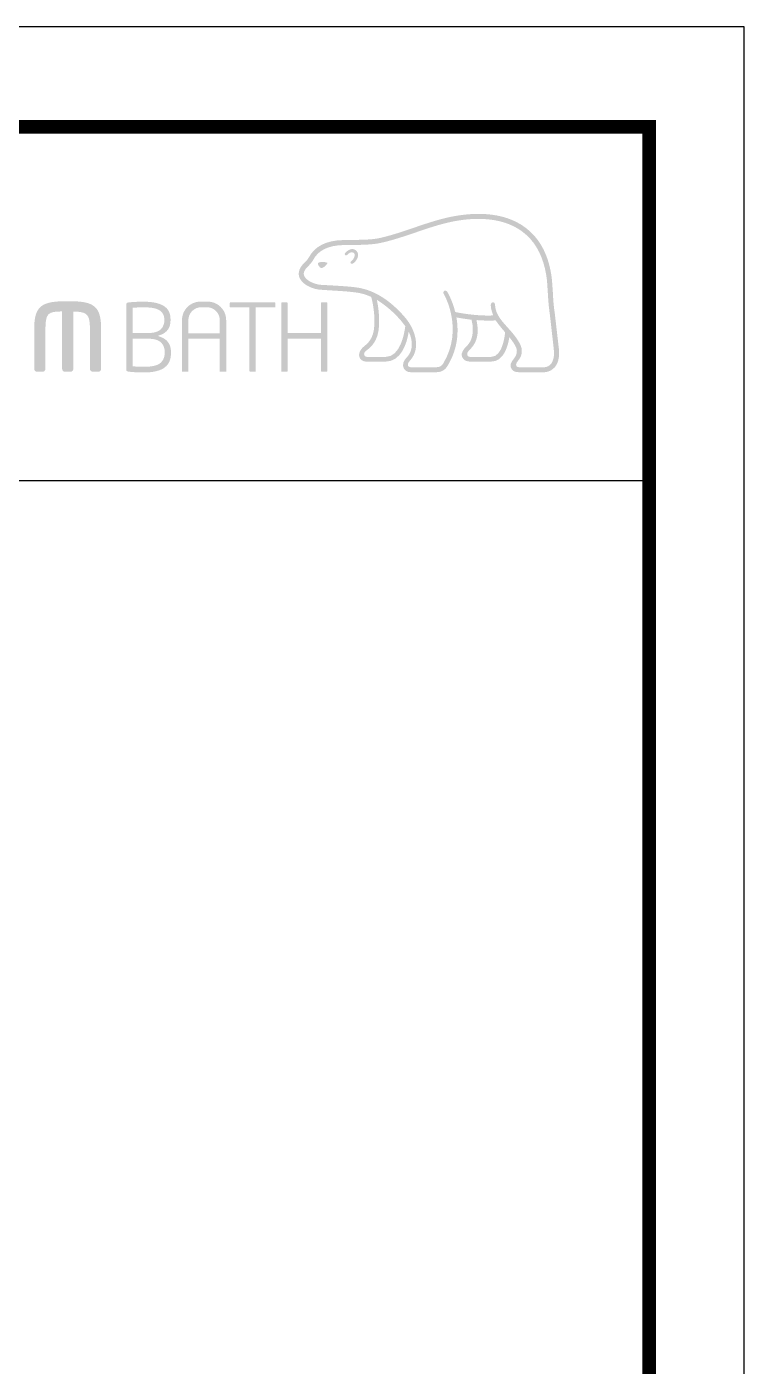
# Model space of a CAD drawing. Extents: x 1661 to 2451, y 0 to 579.
# Drawn here: x 2354.2 to 2450.6, y 398.8 to 578.8 of the extents above; entities that cross this region are included whole.
import ezdxf

# ---------------------------------------------------------------- set-up
doc = ezdxf.new("R2010")
doc.units = 0
doc.header["$LTSCALE"] = 10
doc.header["$MEASUREMENT"] = 0
doc.layers.get('0').update_dxf_attribs({"linetype": 'CONTINUOUS'})

msp = doc.modelspace()

# ---------------------------------------------------------------- hatches: boundary and pattern name
h = msp.add_hatch(color=5)
edge = h.paths.add_edge_path()
edge.add_spline(control_points=[(2422.35, 550.69), (2419.52, 553.87), (2415.1, 553.9), (2411.89, 553.37)], knot_values=[4, 4, 4, 4, 5, 5, 5, 5], degree=3, periodic=0)
edge.add_spline(control_points=[(2411.89, 553.37), (2409.93, 553.05), (2408.04, 552.4), (2406.21, 551.78)], knot_values=[5, 5, 5, 5, 6, 6, 6, 6], degree=3, periodic=0)
edge.add_spline(control_points=[(2406.21, 551.78), (2404.7, 551.26), (2403.11, 550.72), (2401.53, 550.37)], knot_values=[6, 6, 6, 6, 7, 7, 7, 7], degree=3, periodic=0)
edge.add_spline(control_points=[(2401.53, 550.37), (2400.44, 550.14), (2399.05, 550.14), (2397.84, 550.13)], knot_values=[7, 7, 7, 7, 8, 8, 8, 8], degree=3, periodic=0)
edge.add_spline(control_points=[(2397.84, 550.13), (2397.84, 550.13), (2396.68, 550.11), (2396.68, 550.11)], knot_values=[8.00001, 8.00001, 8.00001, 8.00001, 9, 9, 9, 9], degree=3, periodic=0)
edge.add_spline(control_points=[(2396.68, 550.11), (2394.39, 550.06), (2392.83, 549.27), (2392.05, 547.76)], knot_values=[9, 9, 9, 9, 10, 10, 10, 10], degree=3, periodic=0)
edge.add_spline(control_points=[(2392.05, 547.76), (2392.05, 547.76), (2392.01, 547.7), (2392.01, 547.7)], knot_values=[10.00001, 10.00001, 10.00001, 10.00001, 11, 11, 11, 11], degree=3, periodic=0)
edge.add_spline(control_points=[(2392.01, 547.7), (2391.88, 547.48), (2391.72, 547.29), (2391.52, 547.11)], knot_values=[11, 11, 11, 11, 12, 12, 12, 12], degree=3, periodic=0)
edge.add_spline(control_points=[(2391.52, 547.11), (2391.31, 546.9), (2391.09, 546.69), (2390.94, 546.42)], knot_values=[12, 12, 12, 12, 13, 13, 13, 13], degree=3, periodic=0)
edge.add_spline(control_points=[(2390.94, 546.42), (2390.65, 545.9), (2390.62, 545.38), (2390.87, 544.91)], knot_values=[13, 13, 13, 13, 14, 14, 14, 14], degree=3, periodic=0)
edge.add_spline(control_points=[(2390.87, 544.91), (2391.36, 543.99), (2392.74, 543.5), (2393.57, 543.44), (2393.57, 543.44), (2394.8, 543.36), (2394.8, 543.36)], knot_values=[14, 14, 14, 14, 15, 15, 15, 16, 16, 16, 16], degree=3, periodic=0)
edge.add_spline(control_points=[(2394.8, 543.36), (2396.1, 543.28), (2397.73, 543.19), (2398.69, 543.02)], knot_values=[16, 16, 16, 16, 17, 17, 17, 17], degree=3, periodic=0)
edge.add_spline(control_points=[(2398.69, 543.02), (2399.31, 542.91), (2399.9, 542.72), (2400.44, 542.47)], knot_values=[17, 17, 17, 17, 18, 18, 18, 18], degree=3, periodic=0)
edge.add_spline(control_points=[(2400.44, 542.47), (2400.47, 542.41), (2400.96, 540.62), (2400.86, 538.65)], knot_values=[18, 18, 18, 18, 19, 19, 19, 19], degree=3, periodic=0)
edge.add_spline(control_points=[(2400.86, 538.65), (2400.77, 536.86), (2399.98, 536.24), (2399.42, 535.78)], knot_values=[19, 19, 19, 19, 20, 20, 20, 20], degree=3, periodic=0)
edge.add_spline(control_points=[(2399.42, 535.78), (2399.41, 535.77), (2398.86, 535.34), (2398.82, 534.81)], knot_values=[20, 20, 20, 20, 21, 21, 21, 21], degree=3, periodic=0)
edge.add_spline(control_points=[(2398.82, 534.81), (2398.79, 534.52), (2398.87, 534.26), (2399.04, 534.08)], knot_values=[21, 21, 21, 21, 22, 22, 22, 22], degree=3, periodic=0)
edge.add_spline(control_points=[(2399.04, 534.08), (2399.23, 533.87), (2399.51, 533.78), (2399.88, 533.78), (2399.88, 533.78), (2402.36, 533.78), (2402.36, 533.78)], knot_values=[22, 22, 22, 22, 23, 23, 23, 24, 24, 24, 24], degree=3, periodic=0)
edge.add_spline(control_points=[(2402.36, 533.78), (2404.4, 533.78), (2405.26, 536.15), (2405.47, 537.81)], knot_values=[24, 24, 24, 24, 25, 25, 25, 25], degree=3, periodic=0)
edge.add_spline(control_points=[(2405.47, 537.81), (2406.07, 536.62), (2406.06, 535.28), (2405.29, 534.43)], knot_values=[25, 25, 25, 25, 26, 26, 26, 26], degree=3, periodic=0)
edge.add_spline(control_points=[(2405.29, 534.43), (2405.29, 534.43), (2404.63, 533.82), (2404.71, 533.23)], knot_values=[26.00001, 26.00001, 26.00001, 26.00001, 27, 27, 27, 27], degree=3, periodic=0)
edge.add_spline(control_points=[(2404.71, 533.23), (2404.77, 532.61), (2405.29, 532.36), (2405.7, 532.36), (2405.7, 532.36), (2409.24, 532.36), (2409.24, 532.36)], knot_values=[27, 27, 27, 27, 28, 28, 28, 29, 29, 29, 29], degree=3, periodic=0)
edge.add_spline(control_points=[(2409.24, 532.36), (2409.86, 532.36), (2410.35, 532.64), (2410.68, 533.18)], knot_values=[29, 29, 29, 29, 30, 30, 30, 30], degree=3, periodic=0)
edge.add_spline(control_points=[(2410.68, 533.18), (2412.13, 535.56), (2412.2, 537.9), (2411.89, 539.72)], knot_values=[30, 30, 30, 30, 31, 31, 31, 31], degree=3, periodic=0)
edge.add_spline(control_points=[(2411.89, 539.72), (2412.32, 539.64), (2413.04, 539.51), (2413.92, 539.41)], knot_values=[31, 31, 31, 31, 32, 32, 32, 32], degree=3, periodic=0)
edge.add_spline(control_points=[(2413.92, 539.41), (2413.97, 539.16), (2414.07, 538.61), (2414.07, 538.61)], knot_values=[32, 32, 32, 32, 33, 33, 33, 33], degree=3, periodic=0)
edge.add_spline(control_points=[(2414.07, 538.61), (2414.09, 538.39), (2414.09, 538.2), (2414.09, 538.03)], knot_values=[33, 33, 33, 33, 34, 34, 34, 34], degree=3, periodic=0)
edge.add_spline(control_points=[(2414.09, 538.03), (2414.09, 536.66), (2413.48, 536.06), (2413.14, 535.73)], knot_values=[34, 34, 34, 34, 35, 35, 35, 35], degree=3, periodic=0)
edge.add_spline(control_points=[(2413.14, 535.73), (2413.13, 535.73), (2412.67, 535.26), (2412.61, 534.86)], knot_values=[35, 35, 35, 35, 36, 36, 36, 36], degree=3, periodic=0)
edge.add_spline(control_points=[(2412.61, 534.86), (2412.61, 534.86), (2412.51, 534.45), (2412.87, 534.09)], knot_values=[36.00001, 36.00001, 36.00001, 36.00001, 37, 37, 37, 37], degree=3, periodic=0)
edge.add_spline(control_points=[(2412.87, 534.09), (2413.07, 533.89), (2413.38, 533.78), (2413.8, 533.78), (2413.8, 533.78), (2416.54, 533.78), (2416.54, 533.78)], knot_values=[37, 37, 37, 37, 38, 38, 38, 39, 39, 39, 39], degree=3, periodic=0)
edge.add_spline(control_points=[(2416.54, 533.78), (2418.29, 533.78), (2418.83, 535.94), (2419, 537.06)], knot_values=[39, 39, 39, 39, 40, 40, 40, 40], degree=3, periodic=0)
edge.add_spline(control_points=[(2419, 537.06), (2419.32, 536.66), (2419.67, 536.19), (2419.89, 535.73)], knot_values=[40, 40, 40, 40, 41, 41, 41, 41], degree=3, periodic=0)
edge.add_spline(control_points=[(2419.89, 535.73), (2420.03, 535.42), (2420.05, 535.08), (2419.94, 534.75)], knot_values=[41, 41, 41, 41, 42, 42, 42, 42], degree=3, periodic=0)
edge.add_spline(control_points=[(2419.94, 534.75), (2419.77, 534.17), (2419.03, 533.76), (2419.18, 533.06)], knot_values=[42, 42, 42, 42, 43, 43, 43, 43], degree=3, periodic=0)
edge.add_spline(control_points=[(2419.18, 533.06), (2419.31, 532.52), (2419.76, 532.36), (2420.23, 532.36), (2420.23, 532.36), (2423.74, 532.36), (2423.74, 532.36)], knot_values=[43, 43, 43, 43, 44, 44, 44, 45, 45, 45, 45], degree=3, periodic=0)
edge.add_spline(control_points=[(2423.74, 532.36), (2423.77, 532.36), (2424.48, 532.35), (2425.04, 532.95)], knot_values=[45, 45, 45, 45, 46, 46, 46, 46], degree=3, periodic=0)
edge.add_spline(control_points=[(2425.04, 532.95), (2425.57, 533.52), (2425.77, 534.37), (2425.65, 535.55)], knot_values=[46, 46, 46, 46, 47, 47, 47, 47], degree=3, periodic=0)
edge.add_spline(control_points=[(2425.65, 535.55), (2425.65, 535.55), (2425.12, 540.15), (2425.12, 540.15)], knot_values=[0, 0, 0, 0, 1, 1, 1, 1], degree=3, periodic=0)
edge.add_spline(control_points=[(2425.12, 540.15), (2424.92, 541.49), (2424.89, 542.21), (2424.86, 542.92), (2424.86, 542.92), (2424.73, 544.73), (2424.73, 544.73)], knot_values=[1, 1, 1, 1, 2, 2, 2, 3, 3, 3, 3], degree=3, periodic=0)
edge.add_spline(control_points=[(2424.73, 544.73), (2424.46, 547.21), (2423.66, 549.22), (2422.35, 550.69)], knot_values=[3, 3, 3, 3, 4, 4, 4, 4], degree=3, periodic=0)
edge = h.paths.add_edge_path(flags=16)
edge.add_spline(control_points=[(2401.68, 549.72), (2403.3, 550.07), (2404.9, 550.62), (2406.44, 551.14)], knot_values=[31, 31, 31, 31, 32, 32, 32, 32], degree=3, periodic=0)
edge.add_spline(control_points=[(2406.44, 551.14), (2408.23, 551.76), (2410.1, 552.39), (2412, 552.71)], knot_values=[32, 32, 32, 32, 33, 33, 33, 33], degree=3, periodic=0)
edge.add_spline(control_points=[(2412, 552.71), (2415.05, 553.21), (2419.22, 553.18), (2421.84, 550.24)], knot_values=[33, 33, 33, 33, 34, 34, 34, 34], degree=3, periodic=0)
edge.add_spline(control_points=[(2421.84, 550.24), (2423.05, 548.88), (2423.8, 547), (2424.06, 544.66), (2424.06, 544.66), (2424.18, 542.88), (2424.18, 542.88)], knot_values=[34, 34, 34, 34, 35, 35, 35, 36, 36, 36, 36], degree=3, periodic=0)
edge.add_spline(control_points=[(2424.18, 542.88), (2424.22, 542.16), (2424.26, 541.42), (2424.45, 540.06), (2424.45, 540.06), (2424.97, 535.47), (2424.97, 535.47)], knot_values=[36, 36, 36, 36, 37, 37, 37, 38, 38, 38, 38], degree=3, periodic=0)
edge.add_spline(control_points=[(2424.97, 535.47), (2425.07, 534.52), (2424.92, 533.84), (2424.55, 533.42)], knot_values=[38, 38, 38, 38, 39, 39, 39, 39], degree=3, periodic=0)
edge.add_spline(control_points=[(2424.55, 533.42), (2424.21, 533.04), (2423.77, 533.03), (2423.74, 533.03), (2423.74, 533.03), (2420.29, 533.03), (2420.29, 533.03)], knot_values=[0, 0, 0, 0, 1, 1, 1, 2, 2, 2, 2], degree=3, periodic=0)
edge.add_spline(control_points=[(2420.29, 533.03), (2420.07, 533.03), (2419.91, 533.12), (2419.91, 533.37)], knot_values=[2, 2, 2, 2, 3, 3, 3, 3], degree=3, periodic=0)
edge.add_spline(control_points=[(2419.91, 533.37), (2419.91, 533.73), (2420.37, 534.03), (2420.55, 534.49)], knot_values=[3, 3, 3, 3, 4, 4, 4, 4], degree=3, periodic=0)
edge.add_spline(control_points=[(2420.55, 534.49), (2420.74, 534.99), (2420.72, 535.54), (2420.5, 536.02)], knot_values=[4, 4, 4, 4, 5, 5, 5, 5], degree=3, periodic=0)
edge.add_spline(control_points=[(2420.5, 536.02), (2420.08, 536.89), (2419.47, 537.58), (2418.88, 538.24)], knot_values=[5, 5, 5, 5, 6, 6, 6, 6], degree=3, periodic=0)
edge.add_spline(control_points=[(2418.88, 538.24), (2418.04, 539.18), (2417.14, 540.09), (2417.08, 541.38)], knot_values=[6, 6, 6, 6, 7, 7, 7, 7], degree=3, periodic=0)
edge.add_spline(control_points=[(2417.08, 541.38), (2417.07, 541.57), (2416.99, 541.75), (2416.8, 541.74)], knot_values=[7, 7, 7, 7, 8, 8, 8, 8], degree=3, periodic=0)
edge.add_spline(control_points=[(2416.8, 541.74), (2416.62, 541.73), (2416.49, 541.57), (2416.5, 541.33)], knot_values=[8, 8, 8, 8, 9, 9, 9, 9], degree=3, periodic=0)
edge.add_spline(control_points=[(2416.5, 541.33), (2416.54, 540.83), (2416.67, 540.38), (2416.84, 539.98)], knot_values=[9, 9, 9, 9, 10, 10, 10, 10], degree=3, periodic=0)
edge.add_spline(control_points=[(2416.84, 539.98), (2414.56, 539.88), (2412.27, 540.33), (2411.73, 540.44)], knot_values=[10, 10, 10, 10, 11, 11, 11, 11], degree=3, periodic=0)
edge.add_spline(control_points=[(2411.73, 540.44), (2411.33, 542.07), (2410.67, 543.13), (2410.66, 543.15)], knot_values=[11, 11, 11, 11, 12, 12, 12, 12], degree=3, periodic=0)
edge.add_spline(control_points=[(2410.66, 543.15), (2410.56, 543.31), (2410.39, 543.37), (2410.26, 543.29)], knot_values=[12, 12, 12, 12, 13, 13, 13, 13], degree=3, periodic=0)
edge.add_spline(control_points=[(2410.26, 543.29), (2410.12, 543.21), (2410.1, 543.02), (2410.2, 542.86)], knot_values=[13, 13, 13, 13, 14, 14, 14, 14], degree=3, periodic=0)
edge.add_spline(control_points=[(2410.2, 542.86), (2410.22, 542.81), (2412.93, 538.2), (2410.11, 533.52)], knot_values=[14, 14, 14, 14, 15, 15, 15, 15], degree=3, periodic=0)
edge.add_spline(control_points=[(2410.11, 533.52), (2409.91, 533.19), (2409.62, 533.03), (2409.24, 533.03), (2409.24, 533.03), (2405.72, 533.03), (2405.72, 533.03)], knot_values=[15, 15, 15, 15, 16, 16, 16, 17, 17, 17, 17], degree=3, periodic=0)
edge.add_spline(control_points=[(2405.72, 533.03), (2405.57, 533.03), (2405.36, 533.13), (2405.36, 533.37)], knot_values=[17, 17, 17, 17, 18, 18, 18, 18], degree=3, periodic=0)
edge.add_spline(control_points=[(2405.36, 533.37), (2405.36, 533.62), (2405.7, 533.98), (2405.7, 533.98)], knot_values=[18, 18, 18, 18, 19, 19, 19, 19], degree=3, periodic=0)
edge.add_spline(control_points=[(2405.7, 533.98), (2407.11, 535.56), (2406.4, 538.02), (2405.04, 539.65)], knot_values=[19, 19, 19, 19, 20, 20, 20, 20], degree=3, periodic=0)
edge.add_spline(control_points=[(2405.04, 539.65), (2403.71, 541.22), (2401.56, 543.2), (2398.81, 543.69)], knot_values=[20, 20, 20, 20, 21, 21, 21, 21], degree=3, periodic=0)
edge.add_spline(control_points=[(2398.81, 543.69), (2397.82, 543.86), (2396.16, 543.96), (2394.83, 544.03), (2394.83, 544.03), (2393.62, 544.1), (2393.62, 544.1)], knot_values=[21, 21, 21, 21, 22, 22, 22, 23, 23, 23, 23], degree=3, periodic=0)
edge.add_spline(control_points=[(2393.62, 544.1), (2392.94, 544.16), (2391.83, 544.57), (2391.47, 545.22)], knot_values=[23, 23, 23, 23, 24, 24, 24, 24], degree=3, periodic=0)
edge.add_spline(control_points=[(2391.47, 545.22), (2391.32, 545.49), (2391.34, 545.77), (2391.54, 546.08)], knot_values=[24, 24, 24, 24, 25, 25, 25, 25], degree=3, periodic=0)
edge.add_spline(control_points=[(2391.54, 546.08), (2391.65, 546.28), (2391.83, 546.45), (2392, 546.63)], knot_values=[25, 25, 25, 25, 26, 26, 26, 26], degree=3, periodic=0)
edge.add_spline(control_points=[(2392, 546.63), (2392.21, 546.85), (2392.43, 547.07), (2392.6, 547.37)], knot_values=[26, 26, 26, 26, 27, 27, 27, 27], degree=3, periodic=0)
edge.add_spline(control_points=[(2392.6, 547.37), (2392.6, 547.37), (2392.65, 547.46), (2392.65, 547.46)], knot_values=[27.00001, 27.00001, 27.00001, 27.00001, 28, 28, 28, 28], degree=3, periodic=0)
edge.add_spline(control_points=[(2392.65, 547.46), (2393.32, 548.73), (2394.67, 549.39), (2396.7, 549.44)], knot_values=[28, 28, 28, 28, 29, 29, 29, 29], degree=3, periodic=0)
edge.add_spline(control_points=[(2396.7, 549.44), (2396.7, 549.44), (2397.84, 549.45), (2397.84, 549.45)], knot_values=[29.00001, 29.00001, 29.00001, 29.00001, 30, 30, 30, 30], degree=3, periodic=0)
edge.add_spline(control_points=[(2397.84, 549.45), (2399.08, 549.46), (2400.51, 549.47), (2401.68, 549.72)], knot_values=[30, 30, 30, 30, 31, 31, 31, 31], degree=3, periodic=0)
edge = h.paths.add_edge_path(flags=0)
edge.add_spline(control_points=[(2398.33, 548.77), (2398.56, 548.59), (2398.72, 548.33), (2398.68, 548.02)], knot_values=[8, 8, 8, 8, 9, 9, 9, 9], degree=3, periodic=0)
edge.add_spline(control_points=[(2398.68, 548.02), (2398.63, 547.56), (2398.24, 547.08), (2397.94, 546.93)], knot_values=[7, 7, 7, 7, 8, 8, 8, 8], degree=3, periodic=0)
edge.add_spline(control_points=[(2397.94, 546.93), (2397.84, 546.89), (2397.71, 546.91), (2397.67, 547.01)], knot_values=[6, 6, 6, 6, 7, 7, 7, 7], degree=3, periodic=0)
edge.add_spline(control_points=[(2397.67, 547.01), (2397.62, 547.11), (2397.68, 547.24), (2397.78, 547.3)], knot_values=[5, 5, 5, 5, 6, 6, 6, 6], degree=3, periodic=0)
edge.add_spline(control_points=[(2397.78, 547.3), (2397.94, 547.4), (2398.19, 547.73), (2398.22, 548.01)], knot_values=[4, 4, 4, 4, 5, 5, 5, 5], degree=3, periodic=0)
edge.add_spline(control_points=[(2398.22, 548.01), (2398.24, 548.18), (2398.19, 548.31), (2398.05, 548.41)], knot_values=[3, 3, 3, 3, 4, 4, 4, 4], degree=3, periodic=0)
edge.add_spline(control_points=[(2398.05, 548.41), (2397.69, 548.67), (2397.27, 548.16), (2397.22, 548.13)], knot_values=[2, 2, 2, 2, 3, 3, 3, 3], degree=3, periodic=0)
edge.add_spline(control_points=[(2397.22, 548.13), (2397.15, 548.04), (2397.01, 548.02), (2396.94, 548.09)], knot_values=[1, 1, 1, 1, 2, 2, 2, 2], degree=3, periodic=0)
edge.add_spline(control_points=[(2396.94, 548.09), (2396.85, 548.16), (2396.86, 548.3), (2396.94, 548.39)], knot_values=[0, 0, 0, 0, 1, 1, 1, 1], degree=3, periodic=0)
edge.add_spline(control_points=[(2396.94, 548.39), (2397.16, 548.63), (2397.78, 549.15), (2398.33, 548.77)], knot_values=[9, 9, 9, 9, 10, 10, 10, 10], degree=3, periodic=0)
edge = h.paths.add_edge_path(flags=16)
edge.add_spline(control_points=[(2401.49, 538.62), (2401.56, 540.05), (2401.35, 541.35), (2401.2, 542.07), (2401.2, 542.07), (2403.41, 540.81), (2405.02, 538.54)], knot_values=[5, 5, 5, 5, 6, 6, 6, 7, 7, 7, 7], degree=3, periodic=0)
edge.add_spline(control_points=[(2405.02, 538.54), (2404.9, 537.58), (2404.36, 534.41), (2402.36, 534.41), (2402.36, 534.41), (2399.88, 534.41), (2399.88, 534.41)], knot_values=[0, 0, 0, 0, 1, 1, 1, 2, 2, 2, 2], degree=3, periodic=0)
edge.add_spline(control_points=[(2399.88, 534.41), (2399.69, 534.41), (2399.48, 534.56), (2399.48, 534.8)], knot_values=[2, 2, 2, 2, 3, 3, 3, 3], degree=3, periodic=0)
edge.add_spline(control_points=[(2399.48, 534.8), (2399.48, 535.04), (2399.79, 535.28), (2399.82, 535.29)], knot_values=[3, 3, 3, 3, 4, 4, 4, 4], degree=3, periodic=0)
edge.add_spline(control_points=[(2399.82, 535.29), (2400.44, 535.78), (2401.39, 536.54), (2401.49, 538.62)], knot_values=[4, 4, 4, 4, 5, 5, 5, 5], degree=3, periodic=0)
edge = h.paths.add_edge_path(flags=0)
edge.add_spline(control_points=[(2394.53, 547.07), (2394.53, 547.07), (2394.61, 547.03), (2394.49, 546.89)], knot_values=[1.00001, 1.00001, 1.00001, 1.00001, 2, 2, 2, 2], degree=3, periodic=0)
edge.add_spline(control_points=[(2394.49, 546.89), (2394.2, 546.48), (2393.89, 546.38), (2393.89, 546.38)], knot_values=[2, 2, 2, 2, 2.99999, 2.99999, 2.99999, 2.99999], degree=3, periodic=0)
edge.add_spline(control_points=[(2393.89, 546.38), (2393.89, 546.38), (2393.67, 546.3), (2393.54, 546.46)], knot_values=[3.00001, 3.00001, 3.00001, 3.00001, 4, 4, 4, 4], degree=3, periodic=0)
edge.add_spline(control_points=[(2393.54, 546.46), (2393.29, 546.75), (2393.28, 546.92), (2393.28, 546.92), (2393.28, 546.92), (2393.25, 547.05), (2393.38, 547.08)], knot_values=[4, 4, 4, 4, 5, 5, 5, 6, 6, 6, 6], degree=3, periodic=0)
edge.add_spline(control_points=[(2394.53, 547.07), (2393.89, 547.31), (2393.38, 547.08), (2393.38, 547.08)], knot_values=[0.00001, 0.00001, 0.00001, 0.00001, 1, 1, 1, 1], degree=3, periodic=0)
edge = h.paths.add_edge_path(flags=16)
edge.add_spline(control_points=[(2414.6, 539.36), (2415.37, 539.3), (2416.34, 539.26), (2417.17, 539.32)], knot_values=[6, 6, 6, 6, 7, 7, 7, 7], degree=3, periodic=0)
edge.add_spline(control_points=[(2417.17, 539.32), (2417.49, 538.82), (2418.02, 538.19), (2418.43, 537.72)], knot_values=[7, 7, 7, 7, 8, 8, 8, 8], degree=3, periodic=0)
edge.add_spline(control_points=[(2418.43, 537.72), (2418.42, 537.68), (2418.2, 534.41), (2416.54, 534.41)], knot_values=[9, 9, 9, 9, 10, 10, 10, 10], degree=3, periodic=0)
edge.add_spline(control_points=[(2416.54, 534.41), (2416.54, 534.41), (2413.72, 534.41), (2413.72, 534.41)], knot_values=[0, 0, 0, 0, 1, 1, 1, 1], degree=3, periodic=0)
edge.add_spline(control_points=[(2413.72, 534.41), (2413.5, 534.41), (2413.33, 534.58), (2413.33, 534.8)], knot_values=[1, 1, 1, 1, 2, 2, 2, 2], degree=3, periodic=0)
edge.add_spline(control_points=[(2413.33, 534.8), (2413.33, 535.01), (2413.57, 535.27), (2413.58, 535.28)], knot_values=[2, 2, 2, 2, 3, 3, 3, 3], degree=3, periodic=0)
edge.add_spline(control_points=[(2413.58, 535.28), (2414.16, 535.83), (2414.75, 536.59), (2414.75, 538.01)], knot_values=[3, 3, 3, 3, 4, 4, 4, 4], degree=3, periodic=0)
edge.add_spline(control_points=[(2414.75, 538.01), (2414.75, 538.22), (2414.73, 538.44), (2414.7, 538.67)], knot_values=[4, 4, 4, 4, 5, 5, 5, 5], degree=3, periodic=0)
edge.add_spline(control_points=[(2414.7, 538.67), (2414.7, 538.67), (2414.63, 539.08), (2414.6, 539.36)], knot_values=[5.00001, 5.00001, 5.00001, 5.00001, 6, 6, 6, 6], degree=3, periodic=0)
h = msp.add_hatch(color=5)
edge = h.paths.add_edge_path()
edge.add_spline(control_points=[(2356.66, 538.01), (2356.66, 540.28), (2356.97, 540.51), (2358.9, 540.52)], knot_values=[5, 5, 5, 5, 6, 6, 6, 6], degree=3, periodic=0)
edge.add_spline(control_points=[(2358.9, 540.52), (2358.9, 540.38), (2358.9, 532.82), (2358.9, 532.82)], knot_values=[6, 6, 6, 6, 7, 7, 7, 7], degree=3, periodic=0)
edge.add_spline(control_points=[(2358.9, 532.82), (2358.9, 532.58), (2359.08, 532.41), (2359.3, 532.41)], knot_values=[7, 7, 7, 7, 8, 8, 8, 8], degree=3, periodic=0)
edge.add_spline(control_points=[(2359.3, 532.41), (2359.3, 532.41), (2360, 532.41), (2360, 532.41)], knot_values=[8.00001, 8.00001, 8.00001, 8.00001, 9, 9, 9, 9], degree=3, periodic=0)
edge.add_spline(control_points=[(2360, 532.41), (2360.26, 532.41), (2360.41, 532.63), (2360.41, 532.82), (2360.41, 532.82), (2360.41, 540.35), (2360.41, 540.5)], knot_values=[9, 9, 9, 9, 10, 10, 10, 11, 11, 11, 11], degree=3, periodic=0)
edge.add_spline(control_points=[(2360.41, 540.5), (2361.31, 540.5), (2361.88, 540.4), (2362.2, 540.08)], knot_values=[11, 11, 11, 11, 12, 12, 12, 12], degree=3, periodic=0)
edge.add_spline(control_points=[(2362.2, 540.08), (2362.58, 539.72), (2362.64, 539.05), (2362.64, 538.01), (2362.64, 538.01), (2362.64, 532.82), (2362.64, 532.82)], knot_values=[12, 12, 12, 12, 13, 13, 13, 14, 14, 14, 14], degree=3, periodic=0)
edge.add_spline(control_points=[(2362.64, 532.82), (2362.64, 532.6), (2362.82, 532.41), (2363.04, 532.41)], knot_values=[14, 14, 14, 14, 15, 15, 15, 15], degree=3, periodic=0)
edge.add_spline(control_points=[(2363.04, 532.41), (2363.04, 532.41), (2363.75, 532.41), (2363.75, 532.41)], knot_values=[15.00001, 15.00001, 15.00001, 15.00001, 16, 16, 16, 16], degree=3, periodic=0)
edge.add_spline(control_points=[(2363.75, 532.41), (2363.99, 532.41), (2364.15, 532.64), (2364.15, 532.82), (2364.15, 532.82), (2364.15, 538.13), (2364.15, 538.13)], knot_values=[16, 16, 16, 16, 17, 17, 17, 18, 18, 18, 18], degree=3, periodic=0)
edge.add_spline(control_points=[(2364.15, 538.13), (2364.15, 541.36), (2363.09, 541.9), (2359.66, 541.9)], knot_values=[18, 18, 18, 18, 19, 19, 19, 19], degree=3, periodic=0)
edge.add_spline(control_points=[(2359.66, 541.9), (2356.22, 541.9), (2355.15, 541.36), (2355.15, 538.13)], knot_values=[19, 19, 19, 19, 20, 20, 20, 20], degree=3, periodic=0)
edge.add_spline(control_points=[(2355.15, 538.13), (2355.15, 538.13), (2355.15, 532.82), (2355.15, 532.82)], knot_values=[0, 0, 0, 0, 1, 1, 1, 1], degree=3, periodic=0)
edge.add_spline(control_points=[(2355.15, 532.82), (2355.15, 532.59), (2355.33, 532.41), (2355.56, 532.41)], knot_values=[1, 1, 1, 1, 2, 2, 2, 2], degree=3, periodic=0)
edge.add_spline(control_points=[(2355.56, 532.41), (2355.56, 532.41), (2356.26, 532.41), (2356.26, 532.41)], knot_values=[2.00001, 2.00001, 2.00001, 2.00001, 3, 3, 3, 3], degree=3, periodic=0)
edge.add_spline(control_points=[(2356.26, 532.41), (2356.51, 532.41), (2356.66, 532.63), (2356.66, 532.82), (2356.66, 532.82), (2356.66, 538.01), (2356.66, 538.01)], knot_values=[3, 3, 3, 3, 4, 4, 4, 5, 5, 5, 5], degree=3, periodic=0)
h = msp.add_hatch(color=5)
edge = h.paths.add_edge_path()
edge.add_spline(control_points=[(2373.47, 539.49), (2373.47, 540.42), (2373.09, 540.97), (2372.44, 541.33)], knot_values=[4, 4, 4, 4, 5, 5, 5, 5], degree=3, periodic=0)
edge.add_spline(control_points=[(2372.44, 541.33), (2371.79, 541.69), (2370.86, 541.83), (2369.84, 541.83)], knot_values=[5, 5, 5, 5, 6, 6, 6, 6], degree=3, periodic=0)
edge.add_spline(control_points=[(2369.84, 541.83), (2369, 541.83), (2368.22, 541.78), (2367.78, 541.72)], knot_values=[6, 6, 6, 6, 7, 7, 7, 7], degree=3, periodic=0)
edge.add_spline(control_points=[(2367.78, 541.72), (2367.68, 541.71), (2367.63, 541.68), (2367.59, 541.64)], knot_values=[7, 7, 7, 7, 8, 8, 8, 8], degree=3, periodic=0)
edge.add_spline(control_points=[(2367.59, 541.64), (2367.55, 541.61), (2367.53, 541.54), (2367.53, 541.41)], knot_values=[8, 8, 8, 8, 9, 9, 9, 9], degree=3, periodic=0)
edge.add_spline(control_points=[(2367.53, 541.41), (2367.53, 541.41), (2367.53, 532.77), (2367.53, 532.77)], knot_values=[9, 9, 9, 9, 10, 10, 10, 10], degree=3, periodic=0)
edge.add_spline(control_points=[(2367.53, 532.77), (2367.53, 532.62), (2367.55, 532.55), (2367.58, 532.52)], knot_values=[10, 10, 10, 10, 11, 11, 11, 11], degree=3, periodic=0)
edge.add_spline(control_points=[(2367.58, 532.52), (2367.61, 532.5), (2367.67, 532.46), (2367.82, 532.44)], knot_values=[11, 11, 11, 11, 12, 12, 12, 12], degree=3, periodic=0)
edge.add_spline(control_points=[(2367.82, 532.44), (2368.29, 532.37), (2369.06, 532.32), (2369.91, 532.32)], knot_values=[12, 12, 12, 12, 13, 13, 13, 13], degree=3, periodic=0)
edge.add_spline(control_points=[(2369.91, 532.32), (2370.91, 532.32), (2371.83, 532.48), (2372.48, 532.85)], knot_values=[13, 13, 13, 13, 14, 14, 14, 14], degree=3, periodic=0)
edge.add_spline(control_points=[(2372.48, 532.85), (2373.12, 533.25), (2373.53, 533.87), (2373.53, 534.91)], knot_values=[14, 14, 14, 14, 15, 15, 15, 15], degree=3, periodic=0)
edge.add_spline(control_points=[(2373.53, 534.91), (2373.53, 534.91), (2373.53, 535.14), (2373.53, 535.14)], knot_values=[15, 15, 15, 15, 16, 16, 16, 16], degree=3, periodic=0)
edge.add_spline(control_points=[(2373.53, 535.14), (2373.53, 536.06), (2373.03, 536.78), (2372.2, 537.07)], knot_values=[16, 16, 16, 16, 17, 17, 17, 17], degree=3, periodic=0)
edge.add_spline(control_points=[(2372.2, 537.07), (2372.2, 537.07), (2371.76, 537.24), (2371.76, 537.24)], knot_values=[0, 0, 0, 0, 0.999982, 0.999982, 0.999982, 0.999982], degree=3, periodic=0)
edge.add_spline(control_points=[(2371.76, 537.24), (2371.76, 537.24), (2372.2, 537.39), (2372.2, 537.39)], knot_values=[1.000018, 1.000018, 1.000018, 1.000018, 2, 2, 2, 2], degree=3, periodic=0)
edge.add_spline(control_points=[(2372.2, 537.39), (2373.03, 537.73), (2373.47, 538.37), (2373.47, 539.28)], knot_values=[2, 2, 2, 2, 3, 3, 3, 3], degree=3, periodic=0)
edge.add_spline(control_points=[(2373.47, 539.28), (2373.47, 539.28), (2373.47, 539.49), (2373.47, 539.49)], knot_values=[3, 3, 3, 3, 4, 4, 4, 4], degree=3, periodic=0)
edge = h.paths.add_edge_path(flags=16)
edge.add_spline(control_points=[(2368.38, 537.63), (2368.38, 537.63), (2368.38, 541.02), (2368.38, 541.02)], knot_values=[8, 8, 8, 8, 9, 9, 9, 9], degree=3, periodic=0)
edge.add_spline(control_points=[(2368.38, 541.02), (2368.38, 541.02), (2368.54, 541.03), (2368.54, 541.03)], knot_values=[0, 0, 0, 0, 1, 1, 1, 1], degree=3, periodic=0)
edge.add_spline(control_points=[(2368.54, 541.03), (2368.9, 541.05), (2369.39, 541.07), (2369.84, 541.07)], knot_values=[1, 1, 1, 1, 2, 2, 2, 2], degree=3, periodic=0)
edge.add_spline(control_points=[(2369.84, 541.07), (2370.65, 541.07), (2371.31, 541.01), (2371.83, 540.76)], knot_values=[2, 2, 2, 2, 3, 3, 3, 3], degree=3, periodic=0)
edge.add_spline(control_points=[(2371.83, 540.76), (2372.33, 540.53), (2372.64, 540.06), (2372.64, 539.4)], knot_values=[3, 3, 3, 3, 4, 4, 4, 4], degree=3, periodic=0)
edge.add_spline(control_points=[(2372.64, 539.4), (2372.64, 539.4), (2372.64, 539.36), (2372.64, 539.36)], knot_values=[4, 4, 4, 4, 5, 5, 5, 5], degree=3, periodic=0)
edge.add_spline(control_points=[(2372.64, 539.36), (2372.64, 538.92), (2372.52, 538.48), (2372.19, 538.15)], knot_values=[5, 5, 5, 5, 6, 6, 6, 6], degree=3, periodic=0)
edge.add_spline(control_points=[(2372.19, 538.15), (2371.86, 537.82), (2371.33, 537.63), (2370.56, 537.63)], knot_values=[6, 6, 6, 6, 7, 7, 7, 7], degree=3, periodic=0)
edge.add_spline(control_points=[(2370.56, 537.63), (2370.56, 537.63), (2368.38, 537.63), (2368.38, 537.63)], knot_values=[7, 7, 7, 7, 8, 8, 8, 8], degree=3, periodic=0)
edge = h.paths.add_edge_path(flags=16)
edge.add_spline(control_points=[(2368.38, 536.85), (2368.38, 536.85), (2370.56, 536.85), (2370.56, 536.85)], knot_values=[5, 5, 5, 5, 6, 6, 6, 6], degree=3, periodic=0)
edge.add_spline(control_points=[(2370.56, 536.85), (2371.35, 536.85), (2371.89, 536.66), (2372.24, 536.3)], knot_values=[6, 6, 6, 6, 7, 7, 7, 7], degree=3, periodic=0)
edge.add_spline(control_points=[(2372.24, 536.3), (2372.58, 535.96), (2372.69, 535.49), (2372.69, 535.04)], knot_values=[7, 7, 7, 7, 8, 8, 8, 8], degree=3, periodic=0)
edge.add_spline(control_points=[(2372.69, 535.04), (2372.69, 535.04), (2372.69, 535), (2372.69, 535)], knot_values=[8, 8, 8, 8, 9, 9, 9, 9], degree=3, periodic=0)
edge.add_spline(control_points=[(2372.69, 535), (2372.69, 534.27), (2372.4, 533.75), (2371.9, 533.45)], knot_values=[0, 0, 0, 0, 1, 1, 1, 1], degree=3, periodic=0)
edge.add_spline(control_points=[(2371.9, 533.45), (2371.4, 533.17), (2370.72, 533.09), (2369.91, 533.09)], knot_values=[1, 1, 1, 1, 2, 2, 2, 2], degree=3, periodic=0)
edge.add_spline(control_points=[(2369.91, 533.09), (2369.45, 533.09), (2368.97, 533.12), (2368.54, 533.13)], knot_values=[2, 2, 2, 2, 3, 3, 3, 3], degree=3, periodic=0)
edge.add_spline(control_points=[(2368.54, 533.13), (2368.54, 533.13), (2368.38, 533.14), (2368.38, 533.14)], knot_values=[3.000017, 3.000017, 3.000017, 3.000017, 4, 4, 4, 4], degree=3, periodic=0)
edge.add_spline(control_points=[(2368.38, 533.14), (2368.38, 533.14), (2368.38, 536.85), (2368.38, 536.85)], knot_values=[4, 4, 4, 4, 5, 5, 5, 5], degree=3, periodic=0)
at = {"lineweight": 0}
h = msp.add_hatch(color=5, dxfattribs=at)
edge = h.paths.add_edge_path()
edge.add_line((2378.3, 541.83), (2377.66, 541.83))
edge.add_arc((2377.5, 539.35), 2.49, 86.5006, 180.9379)
edge.add_line((2375.01, 539.31), (2375.01, 532.41))
edge.add_spline(control_points=[(2375.01, 532.41), (2375.16, 532.41), (2375.56, 532.41), (2375.87, 532.41)], knot_values=[6.126372, 6.126372, 6.126372, 6.126372, 6.631821, 6.631821, 6.631821, 6.631821], degree=3, periodic=0)
edge.add_spline(control_points=[(2375.87, 532.41), (2375.87, 533.59), (2375.87, 536.85), (2375.87, 536.85)], knot_values=[8.180194, 8.180194, 8.180194, 8.180194, 9, 9, 9, 9], degree=3, periodic=0)
edge.add_line((2375.87, 536.85), (2380.09, 536.85))
edge.add_spline(control_points=[(2380.09, 536.85), (2380.09, 536.85), (2380.09, 533.59), (2380.09, 532.41)], knot_values=[8.180194, 8.180194, 8.180194, 8.180194, 9, 9, 9, 9], degree=3, periodic=0)
edge.add_spline(control_points=[(2380.09, 532.41), (2380.4, 532.41), (2380.8, 532.41), (2380.95, 532.41)], knot_values=[6.126372, 6.126372, 6.126372, 6.126372, 6.631821, 6.631821, 6.631821, 6.631821], degree=3, periodic=0)
edge.add_line((2380.95, 532.41), (2380.95, 539.31))
edge.add_arc((2378.46, 539.35), 2.49, 359.0621, 453.4994)
h.paths.add_polyline_path([(2377.66, 541.09), (2378.3, 541.09, -0.436008), (2380.09, 539.26), (2380.09, 537.6), (2375.87, 537.6), (2375.87, 539.26, -0.436008)], flags=16)
h = msp.add_hatch(color=5)
edge = h.paths.add_edge_path()
edge.add_spline(control_points=[(2387.55, 541.1), (2387.55, 541.1), (2387.55, 541.67), (2387.55, 541.67)], knot_values=[13.00001, 13.00001, 13.00001, 13.00001, 14, 14, 14, 14], degree=3, periodic=0)
edge.add_spline(control_points=[(2387.55, 541.67), (2387.54, 541.72), (2387.54, 541.73), (2387.47, 541.74)], knot_values=[14, 14, 14, 14, 15, 15, 15, 15], degree=3, periodic=0)
edge.add_spline(control_points=[(2387.47, 541.74), (2387.47, 541.74), (2381.53, 541.74), (2381.53, 541.74)], knot_values=[0, 0, 0, 0, 1, 1, 1, 1], degree=3, periodic=0)
edge.add_spline(control_points=[(2381.53, 541.74), (2381.46, 541.74), (2381.44, 541.69), (2381.44, 541.67)], knot_values=[1, 1, 1, 1, 2, 2, 2, 2], degree=3, periodic=0)
edge.add_spline(control_points=[(2381.44, 541.67), (2381.44, 541.67), (2381.44, 541.1), (2381.44, 541.1)], knot_values=[2.00001, 2.00001, 2.00001, 2.00001, 3, 3, 3, 3], degree=3, periodic=0)
edge.add_spline(control_points=[(2381.44, 541.1), (2381.44, 541.08), (2381.44, 541.09), (2381.45, 541.08)], knot_values=[3, 3, 3, 3, 4, 4, 4, 4], degree=3, periodic=0)
edge.add_spline(control_points=[(2381.45, 541.08), (2381.45, 541.08), (2381.48, 541.06), (2381.53, 541.07), (2381.53, 541.07), (2382.17, 541.07), (2382.8, 541.07)], knot_values=[4, 4, 4, 4, 5, 5, 5, 5.5, 5.5, 5.5, 5.5], degree=3, periodic=0)
edge.add_spline(control_points=[(2382.8, 541.07), (2383.44, 541.07), (2384.08, 541.07), (2384.08, 541.07), (2384.08, 541.07), (2384.08, 532.51), (2384.08, 532.51)], knot_values=[5.5, 5.5, 5.5, 5.5, 6, 6, 6, 7, 7, 7, 7], degree=3, periodic=0)
edge.add_spline(control_points=[(2384.08, 532.51), (2384.08, 532.44), (2384.12, 532.41), (2384.15, 532.41)], knot_values=[7, 7, 7, 7, 8, 8, 8, 8], degree=3, periodic=0)
edge.add_spline(control_points=[(2384.15, 532.41), (2384.15, 532.41), (2384.85, 532.41), (2384.85, 532.41)], knot_values=[8.00001, 8.00001, 8.00001, 8.00001, 9, 9, 9, 9], degree=3, periodic=0)
edge.add_spline(control_points=[(2384.85, 532.41), (2384.89, 532.41), (2384.92, 532.45), (2384.92, 532.51), (2384.92, 532.51), (2384.92, 534.65), (2384.92, 536.79)], knot_values=[9, 9, 9, 9, 10, 10, 10, 10.5, 10.5, 10.5, 10.5], degree=3, periodic=0)
edge.add_spline(control_points=[(2384.92, 536.79), (2384.92, 538.93), (2384.92, 541.07), (2384.92, 541.07), (2384.92, 541.07), (2387.47, 541.07), (2387.47, 541.07)], knot_values=[10.5, 10.5, 10.5, 10.5, 11, 11, 11, 12, 12, 12, 12], degree=3, periodic=0)
edge.add_spline(control_points=[(2387.47, 541.07), (2387.57, 541.08), (2387.54, 541.08), (2387.55, 541.1)], knot_values=[12, 12, 12, 12, 13, 13, 13, 13], degree=3, periodic=0)
h = msp.add_hatch(color=5)
edge = h.paths.add_edge_path()
edge.add_spline(control_points=[(2394.46, 532.41), (2394.49, 532.41), (2394.54, 532.46), (2394.54, 532.51), (2394.54, 532.51), (2394.54, 541.64), (2394.54, 541.64)], knot_values=[17, 17, 17, 17, 18, 18, 18, 19, 19, 19, 19], degree=3, periodic=0)
edge.add_spline(control_points=[(2394.54, 541.64), (2394.54, 541.7), (2394.49, 541.74), (2394.46, 541.74)], knot_values=[19, 19, 19, 19, 20, 20, 20, 20], degree=3, periodic=0)
edge.add_spline(control_points=[(2394.46, 541.74), (2394.46, 541.74), (2393.79, 541.74), (2393.79, 541.74)], knot_values=[0.00001, 0.00001, 0.00001, 0.00001, 1, 1, 1, 1], degree=3, periodic=0)
edge.add_spline(control_points=[(2393.79, 541.74), (2393.75, 541.74), (2393.69, 541.7), (2393.69, 541.64), (2393.69, 541.64), (2393.69, 540.64), (2393.69, 539.63)], knot_values=[1, 1, 1, 1, 2, 2, 2, 2.5, 2.5, 2.5, 2.5], degree=3, periodic=0)
edge.add_spline(control_points=[(2393.69, 539.63), (2393.69, 538.63), (2393.69, 537.62), (2393.69, 537.62), (2393.69, 537.62), (2392.57, 537.62), (2391.45, 537.62)], knot_values=[2.5, 2.5, 2.5, 2.5, 3, 3, 3, 3.5, 3.5, 3.5, 3.5], degree=3, periodic=0)
edge.add_spline(control_points=[(2391.45, 537.62), (2390.33, 537.62), (2389.2, 537.62), (2389.2, 537.62), (2389.2, 537.62), (2389.2, 541.64), (2389.2, 541.64)], knot_values=[3.5, 3.5, 3.5, 3.5, 4, 4, 4, 5, 5, 5, 5], degree=3, periodic=0)
edge.add_spline(control_points=[(2389.2, 541.64), (2389.2, 541.69), (2389.15, 541.74), (2389.11, 541.74)], knot_values=[5, 5, 5, 5, 6, 6, 6, 6], degree=3, periodic=0)
edge.add_spline(control_points=[(2389.11, 541.74), (2389.11, 541.74), (2388.45, 541.74), (2388.45, 541.74)], knot_values=[6.00001, 6.00001, 6.00001, 6.00001, 7, 7, 7, 7], degree=3, periodic=0)
edge.add_spline(control_points=[(2388.45, 541.74), (2388.4, 541.74), (2388.35, 541.7), (2388.35, 541.64), (2388.35, 541.64), (2388.35, 532.51), (2388.35, 532.51)], knot_values=[7, 7, 7, 7, 8, 8, 8, 9, 9, 9, 9], degree=3, periodic=0)
edge.add_spline(control_points=[(2388.35, 532.51), (2388.35, 532.46), (2388.4, 532.41), (2388.45, 532.41)], knot_values=[9, 9, 9, 9, 10, 10, 10, 10], degree=3, periodic=0)
edge.add_spline(control_points=[(2388.45, 532.41), (2388.45, 532.41), (2389.11, 532.41), (2389.11, 532.41)], knot_values=[10.00001, 10.00001, 10.00001, 10.00001, 11, 11, 11, 11], degree=3, periodic=0)
edge.add_spline(control_points=[(2389.11, 532.41), (2389.15, 532.41), (2389.2, 532.46), (2389.2, 532.51), (2389.2, 532.51), (2389.2, 533.59), (2389.2, 534.68)], knot_values=[11, 11, 11, 11, 12, 12, 12, 12.5, 12.5, 12.5, 12.5], degree=3, periodic=0)
edge.add_spline(control_points=[(2389.2, 534.68), (2389.2, 535.77), (2389.2, 536.85), (2389.2, 536.85), (2389.2, 536.85), (2390.33, 536.85), (2391.45, 536.85)], knot_values=[12.5, 12.5, 12.5, 12.5, 13, 13, 13, 13.5, 13.5, 13.5, 13.5], degree=3, periodic=0)
edge.add_spline(control_points=[(2391.45, 536.85), (2392.57, 536.85), (2393.69, 536.85), (2393.69, 536.85), (2393.69, 536.85), (2393.69, 532.51), (2393.69, 532.51)], knot_values=[13.5, 13.5, 13.5, 13.5, 14, 14, 14, 15, 15, 15, 15], degree=3, periodic=0)
edge.add_spline(control_points=[(2393.69, 532.51), (2393.69, 532.46), (2393.75, 532.41), (2393.79, 532.41)], knot_values=[15, 15, 15, 15, 16, 16, 16, 16], degree=3, periodic=0)
edge.add_spline(control_points=[(2393.79, 532.41), (2393.79, 532.41), (2394.46, 532.41), (2394.46, 532.41)], knot_values=[16.00001, 16.00001, 16.00001, 16.00001, 17, 17, 17, 17], degree=3, periodic=0)

# ---------------------------------------------------------------- linework, layer by layer
at = {"color": 5, "ltscale": 40}
msp.add_line((2437.78, 517.77), (2311.54, 517.77), dxfattribs=at)
at = {"ltscale": 0.5}
msp.add_lwpolyline([(1660.68, 0), (2450.56, 0), (2450.56, 578.76), (1660.68, 578.76)], close=True, dxfattribs=at)
at = {"color": 5, "linetype": 'ByBlock', "lineweight": 200, "const_width": 1.82}
msp.add_lwpolyline([(1673.38, 24.78), (2437.78, 24.78), (2437.78, 565.32), (1673.38, 565.32)], close=True, dxfattribs=at)

doc.saveas('drawing.dxf')
